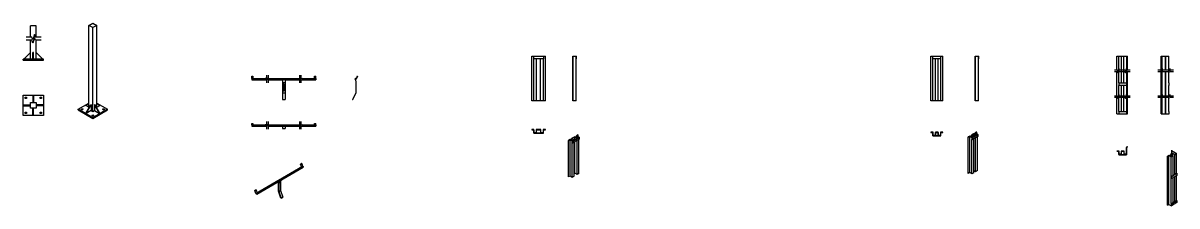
# Model space of a CAD drawing. Header units: millimetres. Extents: x -41309 to -3242, y -25128 to 43.
# Drawn here: x -39370 to -22477, y -21797 to -19130 of the extents above; entities that cross this region are included whole.
import ezdxf

# ---------------------------------------------------------------- set-up
doc = ezdxf.new("R2010")
doc.units = ezdxf.units.MM
for name, color, linetype in [('1', 1, 'Continuous'), ('3', 3, 'Continuous'), ('4', 4, 'Continuous'), ('5', 5, 'Continuous'), ('6', 6, 'Continuous')]:
    doc.layers.add(name, color=color, linetype=linetype)

msp = doc.modelspace()

# ---------------------------------------------------------------- linework, layer by layer
at = {"layer": '1'}
for points in [[(-39103, -19337), (-39186, -19337), (-39201, -19297), (-39229, -19376), (-39244, -19337), (-39327, -19337)], [(-39103, -19381), (-39186, -19381), (-39201, -19342), (-39229, -19421), (-39244, -19381), (-39327, -19381)], [(-35805, -19889), (-35805, -19931), (-35824, -19938), (-35785, -19953), (-35805, -19960), (-35805, -20002)], [(-35782, -19889), (-35782, -19931), (-35802, -19938), (-35763, -19953), (-35782, -19960), (-35782, -20002)], [(-35324, -19889), (-35324, -19931), (-35305, -19938), (-35344, -19953), (-35324, -19960), (-35324, -20002)], [(-35302, -19889), (-35302, -19931), (-35282, -19938), (-35322, -19953), (-35302, -19960), (-35302, -20002)], [(-23392, -19813), (-23351, -19813), (-23343, -19832), (-23329, -19793), (-23322, -19813), (-23238, -19813), (-23231, -19832), (-23217, -19793), (-23210, -19813), (-23161, -19813)], [(-23392, -19835), (-23351, -19835), (-23343, -19855), (-23329, -19815), (-23322, -19835), (-23238, -19835), (-23231, -19855), (-23217, -19815), (-23210, -19835), (-23161, -19835)], [(-22756, -19813), (-22715, -19813), (-22707, -19832), (-22693, -19793), (-22686, -19813), (-22602, -19813), (-22595, -19832), (-22581, -19793), (-22574, -19813), (-22525, -19813)], [(-22756, -19835), (-22715, -19835), (-22707, -19855), (-22693, -19815), (-22686, -19835), (-22602, -19835), (-22595, -19855), (-22581, -19815), (-22574, -19835), (-22525, -19835)], [(-23392, -20190), (-23351, -20190), (-23343, -20210), (-23329, -20171), (-23322, -20190), (-23238, -20190), (-23231, -20210), (-23217, -20171), (-23210, -20190), (-23161, -20190)], [(-23392, -20213), (-23351, -20213), (-23343, -20232), (-23329, -20193), (-23322, -20213), (-23238, -20213), (-23231, -20232), (-23217, -20193), (-23210, -20213), (-23161, -20213)], [(-22756, -20190), (-22715, -20190), (-22707, -20210), (-22693, -20171), (-22686, -20190), (-22602, -20190), (-22595, -20210), (-22581, -20171), (-22574, -20190), (-22525, -20190)], [(-22756, -20213), (-22715, -20213), (-22707, -20232), (-22693, -20193), (-22686, -20213), (-22602, -20213), (-22595, -20232), (-22581, -20193), (-22574, -20213), (-22525, -20213)], [(-35805, -20566), (-35805, -20608), (-35824, -20615), (-35785, -20629), (-35805, -20636), (-35805, -20678)], [(-35782, -20566), (-35782, -20608), (-35802, -20615), (-35763, -20629), (-35782, -20636), (-35782, -20678)], [(-35324, -20566), (-35324, -20608), (-35305, -20615), (-35344, -20629), (-35324, -20636), (-35324, -20678)], [(-35302, -20566), (-35302, -20608), (-35282, -20615), (-35322, -20629), (-35302, -20636), (-35302, -20678)]]:
    msp.add_lwpolyline(points, dxfattribs=at)
at = {"layer": '3', "extrusion": (0, 1, 0)}
for p, q in [((-36023, -19903), (-36004, -19903)), ((-36023, -19937), (-36023, -19903)), ((-36004, -19903), (-36004, -19937)), ((-35102, -19937), (-35102, -19903)), ((-35102, -19903), (-35083, -19903)), ((-35083, -19937), (-35083, -19903)), ((-34478, -19903), (-34495, -19941)), ((-34473, -19905), (-34494, -19950)), ((-34478, -19903), (-34473, -19905)), ((-35572, -19956), (-35572, -20246)), ((-35572, -19996), (-35534, -19996)), ((-35534, -19956), (-35534, -20246)), ((-34503, -19956), (-34498, -19996)), ((-34493, -19996), (-34499, -19955)), ((-34498, -19996), (-34498, -20146)), ((-34493, -20146), (-34493, -19996)), ((-35572, -20146), (-35534, -20146)), ((-35572, -20244), (-35534, -20244)), ((-35572, -20246), (-35534, -20246)), ((-34498, -20146), (-34545, -20244)), ((-34545, -20244), (-34541, -20246)), ((-34541, -20246), (-34493, -20146))]:
    msp.add_line(p, q, dxfattribs=at)
at = {"layer": '3'}
for p, q in [((-35534, -19956), (-35572, -19956)), ((-36023, -20594), (-36004, -20594)), ((-36023, -20615), (-36023, -20594)), ((-36023, -20598), (-36004, -20598)), ((-36004, -20594), (-36004, -20615)), ((-35102, -20615), (-35102, -20594)), ((-35102, -20594), (-35083, -20594)), ((-35102, -20598), (-35083, -20598)), ((-35083, -20615), (-35083, -20594)), ((-36004, -20615), (-36023, -20615)), ((-35572, -20633), (-35572, -20666)), ((-35572, -20666), (-35534, -20666)), ((-35534, -20633), (-35534, -20666)), ((-35102, -20615), (-35083, -20615))]:
    msp.add_line(p, q, dxfattribs=at)
at = {"layer": '3', "extrusion": (-5.55112e-17, 0.816497, 0.57735)}
for p, q in [((-35959, -21610), (-35279, -21217)), ((-35950, -21626), (-35269, -21233)), ((-35308, -21187), (-35294, -21180)), ((-35305, -21188), (-35308, -21187)), ((-35295, -21227), (-35308, -21187)), ((-35305, -21188), (-35291, -21180)), ((-35293, -21225), (-35305, -21188)), ((-35291, -21180), (-35294, -21180)), ((-35291, -21180), (-35279, -21217)), ((-35629, -21463), (-35626, -21439)), ((-35622, -21437), (-35626, -21465)), ((-35626, -21465), (-35599, -21449)), ((-35595, -21422), (-35599, -21449)), ((-35599, -21449), (-35599, -21572)), ((-35975, -21573), (-35962, -21565)), ((-35972, -21573), (-35975, -21573)), ((-35961, -21618), (-35975, -21573)), ((-35972, -21573), (-35958, -21565)), ((-35960, -21610), (-35972, -21573)), ((-35958, -21565), (-35962, -21565)), ((-35958, -21565), (-35946, -21602)), ((-35629, -21585), (-35629, -21463)), ((-35595, -21687), (-35629, -21585)), ((-35626, -21465), (-35626, -21587)), ((-35626, -21587), (-35599, -21572)), ((-35626, -21587), (-35592, -21687)), ((-35599, -21572), (-35565, -21671)), ((-35592, -21687), (-35595, -21687)), ((-35592, -21687), (-35565, -21671))]:
    msp.add_line(p, q, dxfattribs=at)
at = {"layer": '3'}
for points in [[(-35561, -20113), (-35561, -20028)], [(-35546, -20028), (-35546, -20113)]]:
    msp.add_lwpolyline(points, dxfattribs=at)
for centre in [(-39330, -20220), (-39110, -20220), (-39330, -20440), (-39110, -20440)]:
    msp.add_circle(centre, 11.5, dxfattribs=at)
for centre, radius, start, end in [((-35553, -20028), 7.5, 0, 180), ((-34502, -19946), 9.52, 35.6988, 335.7162), ((-35553, -20113), 7.5, 180, 0)]:
    msp.add_arc(centre, radius, start, end, dxfattribs=at)
for centre, major_axis in [((-38504, -20388), (-11.5, 0)), ((-38193, -20388), (11.5, 0)), ((-38348, -20477), (-11.5, 0))]:
    msp.add_ellipse(centre, major_axis=major_axis, ratio=0.57735, start_param=-5.497787, end_param=0.785398, dxfattribs=at)
at = {"layer": '3', "extrusion": (-2.56293e-17, -5.55112e-17, -1)}
for centre in [(-38504, -20398), (-38193, -20398), (-38348, -20488)]:
    msp.add_ellipse(centre, major_axis=(11.5, 0), ratio=0.57735, start_param=-2.2455, end_param=-0.896092, dxfattribs=at)
at = {"layer": '3', "extrusion": (2.81007e-16, 2.90437e-16, -1)}
msp.add_ellipse((-35274, -21225), major_axis=(-4.76, 8.25), ratio=0.57735, start_param=0, end_param=3.141593, dxfattribs=at)
at = {"layer": '3', "extrusion": (2.25496e-16, 3.86585e-16, -1)}
msp.add_ellipse((-35954, -21618), major_axis=(-4.76, 8.25), ratio=0.57735, start_param=-0.162336, end_param=5.073955, dxfattribs=at)
at = {"layer": '4', "extrusion": (0, 1, 0)}
for p, q in [((-39360, -19657), (-39260, -19557)), ((-39225, -19657), (-39225, -19557)), ((-39215, -19557), (-39225, -19557)), ((-39215, -19657), (-39215, -19557)), ((-39080, -19657), (-39180, -19557)), ((-31923, -19614), (-31893, -19614)), ((-31923, -20264), (-31923, -19614)), ((-31893, -20264), (-31893, -19652)), ((-31853, -20264), (-31853, -19652)), ((-31793, -20264), (-31793, -19652)), ((-31753, -19614), (-31723, -19614)), ((-31753, -20264), (-31753, -19652)), ((-31723, -20264), (-31723, -19614)), ((-31320, -19614), (-31272, -19614)), ((-31320, -20264), (-31320, -19614)), ((-31317, -20264), (-31317, -19614)), ((-31272, -20264), (-31272, -19652)), ((-26080, -19614), (-26050, -19614)), ((-26080, -20264), (-26080, -19614)), ((-26050, -20264), (-26050, -19652)), ((-26010, -20264), (-26010, -19652)), ((-25975, -20264), (-25975, -19652)), ((-25935, -19614), (-25905, -19614)), ((-25935, -20264), (-25935, -19652)), ((-25905, -20264), (-25905, -19614)), ((-25431, -19614), (-25383, -19614)), ((-25431, -20264), (-25431, -19614)), ((-25428, -20264), (-25428, -19614)), ((-25383, -20264), (-25383, -19652)), ((-23359, -19614), (-23203, -19614)), ((-23359, -19813), (-23359, -19614)), ((-23329, -19794), (-23329, -19614)), ((-23289, -20002), (-23289, -19614)), ((-23254, -20002), (-23254, -19614)), ((-23214, -19614), (-23214, -19802)), ((-23203, -19813), (-23203, -19614)), ((-22707, -19614), (-22594, -19614)), ((-22707, -19831), (-22707, -19614)), ((-22695, -19799), (-22695, -19614)), ((-22642, -19813), (-22642, -19614)), ((-22639, -19813), (-22639, -19614)), ((-22594, -19828), (-22594, -19614)), ((-23359, -20190), (-23359, -19835)), ((-23329, -20002), (-23329, -19816)), ((-23214, -19824), (-23214, -20002)), ((-23203, -20190), (-23203, -19835)), ((-22707, -20208), (-22707, -19853)), ((-22695, -20176), (-22695, -19821)), ((-22642, -20190), (-22642, -19835)), ((-22639, -20190), (-22639, -19835)), ((-22594, -20002), (-22594, -19851)), ((-36023, -19937), (-35821, -19937)), ((-36023, -19956), (-35794, -19956)), ((-35798, -19937), (-35308, -19937)), ((-35772, -19956), (-35572, -19956)), ((-35534, -19956), (-35335, -19956)), ((-35313, -19956), (-35083, -19956)), ((-35286, -19937), (-35083, -19937)), ((-23329, -20172), (-23329, -20040)), ((-23289, -20190), (-23289, -20040)), ((-23254, -20190), (-23254, -20040)), ((-23214, -20040), (-23214, -20180)), ((-22594, -20206), (-22594, -20040)), ((-31723, -20264), (-31923, -20264)), ((-31272, -20264), (-31320, -20264)), ((-25905, -20264), (-26080, -20264)), ((-25383, -20264), (-25431, -20264)), ((-23359, -20456), (-23359, -20213)), ((-23329, -20418), (-23329, -20194)), ((-23289, -20418), (-23289, -20213)), ((-23254, -20418), (-23254, -20213)), ((-23214, -20202), (-23214, -20418)), ((-23203, -20456), (-23203, -20213)), ((-22707, -20456), (-22707, -20230)), ((-22695, -20456), (-22695, -20199)), ((-22642, -20456), (-22642, -20213)), ((-22639, -20456), (-22639, -20213)), ((-22594, -20418), (-22594, -20228)), ((-23359, -20456), (-23329, -20456)), ((-23214, -20456), (-23203, -20456)), ((-22707, -20456), (-22594, -20456))]:
    msp.add_line(p, q, dxfattribs=at)
at = {"layer": '4'}
for p, q in [((-36023, -19937), (-36023, -19956)), ((-35083, -19937), (-35083, -19956)), ((-39225, -20190), (-39225, -20290)), ((-39215, -20190), (-39225, -20190)), ((-39215, -20190), (-39215, -20290)), ((-39360, -20325), (-39260, -20325)), ((-39360, -20325), (-39360, -20335)), ((-39360, -20335), (-39260, -20335)), ((-39225, -20470), (-39225, -20370)), ((-39215, -20470), (-39215, -20370)), ((-39080, -20325), (-39180, -20325)), ((-39080, -20335), (-39180, -20335)), ((-39080, -20325), (-39080, -20335)), ((-39215, -20470), (-39225, -20470)), ((-36023, -20615), (-36023, -20633)), ((-36023, -20633), (-35794, -20633)), ((-36004, -20613), (-35821, -20613)), ((-35798, -20613), (-35308, -20613)), ((-35772, -20633), (-35335, -20633)), ((-35313, -20633), (-35083, -20633)), ((-35286, -20613), (-35102, -20613)), ((-35083, -20615), (-35083, -20633)), ((-31923, -20684), (-31923, -20687)), ((-31890, -20684), (-31923, -20684)), ((-31923, -20687), (-31893, -20687)), ((-31893, -20687), (-31893, -20732)), ((-31890, -20729), (-31890, -20684)), ((-31857, -20729), (-31890, -20729)), ((-31857, -20684), (-31857, -20729)), ((-31790, -20684), (-31857, -20684)), ((-31853, -20687), (-31793, -20687)), ((-31853, -20732), (-31853, -20687)), ((-31793, -20687), (-31793, -20732)), ((-31790, -20729), (-31790, -20684)), ((-31757, -20729), (-31790, -20729)), ((-31757, -20684), (-31757, -20729)), ((-31723, -20684), (-31757, -20684)), ((-31753, -20687), (-31723, -20687)), ((-31753, -20732), (-31753, -20687)), ((-31723, -20687), (-31723, -20684)), ((-26080, -20723), (-26080, -20727)), ((-26047, -20723), (-26080, -20723)), ((-26080, -20727), (-26050, -20727)), ((-26050, -20772), (-26050, -20727)), ((-26047, -20768), (-26047, -20723)), ((-26013, -20768), (-26047, -20768)), ((-26013, -20723), (-26013, -20768)), ((-25972, -20723), (-26013, -20723)), ((-26010, -20727), (-25975, -20727)), ((-26010, -20772), (-26010, -20727)), ((-25975, -20727), (-25975, -20772)), ((-25972, -20768), (-25972, -20723)), ((-25938, -20768), (-25972, -20768)), ((-25938, -20723), (-25938, -20768)), ((-25905, -20723), (-25938, -20723)), ((-25935, -20772), (-25935, -20727)), ((-25935, -20727), (-25905, -20727)), ((-25905, -20727), (-25905, -20723)), ((-23205, -20933), (-23217, -20945)), ((-23217, -20945), (-23217, -21043)), ((-23214, -20946), (-23203, -20935)), ((-23214, -21046), (-23214, -20946)), ((-23203, -20935), (-23205, -20933)), ((-23359, -20998), (-23359, -21001)), ((-23325, -20998), (-23359, -20998)), ((-23359, -21001), (-23329, -21001)), ((-23329, -21046), (-23329, -21001)), ((-23325, -21043), (-23325, -20998)), ((-23292, -21043), (-23325, -21043)), ((-23292, -20998), (-23292, -21043)), ((-23250, -20998), (-23292, -20998)), ((-23289, -21001), (-23254, -21001)), ((-23289, -21046), (-23289, -21001)), ((-23254, -21001), (-23254, -21046)), ((-23250, -21043), (-23250, -20998)), ((-23217, -21043), (-23250, -21043))]:
    msp.add_line(p, q, dxfattribs=at)
at = {"layer": '4', "extrusion": (-5.55112e-17, 0.816497, 0.57735)}
for p, q in [((-38451, -20332), (-38405, -20306)), ((-38451, -20443), (-38380, -20320)), ((-38405, -20359), (-38451, -20332)), ((-38444, -20447), (-38373, -20324)), ((-38373, -20406), (-38444, -20447)), ((-38380, -20320), (-38373, -20324)), ((-38373, -20324), (-38373, -20406)), ((-38317, -20320), (-38324, -20324)), ((-38253, -20447), (-38324, -20324)), ((-38324, -20324), (-38324, -20406)), ((-38324, -20406), (-38253, -20447)), ((-38246, -20443), (-38317, -20320)), ((-38246, -20332), (-38292, -20306)), ((-38292, -20359), (-38246, -20332)), ((-38451, -20443), (-38444, -20447)), ((-38246, -20443), (-38253, -20447)), ((-31244, -20761), (-31268, -20775)), ((-31268, -20775), (-31236, -20793)), ((-31268, -20802), (-31268, -20775)), ((-31263, -20775), (-31242, -20763)), ((-31232, -20793), (-31263, -20775)), ((-31242, -20763), (-31244, -20761)), ((-31242, -20787), (-31242, -20763)), ((-25457, -20748), (-25487, -20765)), ((-25487, -20765), (-25455, -20783)), ((-25487, -20792), (-25487, -20765)), ((-25482, -20765), (-25457, -20751)), ((-25450, -20783), (-25482, -20765)), ((-25426, -20766), (-25457, -20748)), ((-25457, -20779), (-25457, -20751)), ((-25457, -20751), (-25426, -20769)), ((-25410, -20721), (-25434, -20734)), ((-25434, -20734), (-25402, -20753)), ((-25434, -20762), (-25434, -20734)), ((-25429, -20734), (-25408, -20722)), ((-25397, -20753), (-25429, -20734)), ((-25402, -20753), (-25426, -20766)), ((-25408, -20722), (-25410, -20721)), ((-25408, -20747), (-25408, -20722)), ((-31362, -20829), (-31386, -20843)), ((-31386, -20843), (-31384, -20844)), ((-31386, -21374), (-31386, -20843)), ((-31384, -20844), (-31362, -20832)), ((-31384, -21375), (-31384, -20844)), ((-31331, -20848), (-31362, -20829)), ((-31362, -20832), (-31331, -20850)), ((-31362, -21363), (-31362, -20832)), ((-31292, -20789), (-31339, -20816)), ((-31339, -20816), (-31307, -20834)), ((-31339, -20843), (-31339, -20816)), ((-31334, -20816), (-31292, -20791)), ((-31302, -20834), (-31334, -20816)), ((-31307, -20834), (-31331, -20848)), ((-31331, -21381), (-31331, -20881)), ((-31302, -21365), (-31302, -20869)), ((-31260, -20807), (-31292, -20789)), ((-31292, -20791), (-31260, -20810)), ((-31292, -20828), (-31292, -20791)), ((-31292, -21322), (-31292, -20863)), ((-31236, -20793), (-31260, -20807)), ((-31260, -21340), (-31260, -20845)), ((-31232, -21324), (-31232, -20828)), ((-25510, -20779), (-25534, -20792)), ((-25534, -20792), (-25532, -20794)), ((-25534, -21323), (-25534, -20792)), ((-25532, -20794), (-25510, -20781)), ((-25532, -21324), (-25532, -20794)), ((-25479, -20797), (-25510, -20779)), ((-25510, -20781), (-25479, -20800)), ((-25510, -21312), (-25510, -20781)), ((-25455, -20783), (-25479, -20797)), ((-25479, -21330), (-25479, -20831)), ((-25450, -21314), (-25450, -20818)), ((-25426, -21300), (-25426, -20804)), ((-25397, -21283), (-25397, -20788)), ((-22594, -21061), (-22617, -21074)), ((-22617, -21074), (-22615, -21076)), ((-22617, -21788), (-22617, -21074)), ((-22615, -21076), (-22594, -21063)), ((-22615, -21789), (-22615, -21076)), ((-22562, -21079), (-22594, -21061)), ((-22594, -21063), (-22562, -21082)), ((-22594, -21777), (-22594, -21063)), ((-22541, -21030), (-22570, -21047)), ((-22570, -21047), (-22538, -21065)), ((-22570, -21074), (-22570, -21047)), ((-22565, -21047), (-22541, -21033)), ((-22534, -21065), (-22565, -21047)), ((-22538, -21065), (-22562, -21079)), ((-22562, -21082), (-22534, -21065)), ((-22562, -21367), (-22562, -21082)), ((-22554, -21038), (-22554, -20985)), ((-22551, -20985), (-22554, -20985)), ((-22554, -20995), (-22485, -21035)), ((-22551, -20994), (-22551, -20985)), ((-22481, -21035), (-22551, -20994)), ((-22509, -21048), (-22541, -21030)), ((-22541, -21033), (-22509, -21051)), ((-22541, -21061), (-22541, -21033)), ((-22534, -21350), (-22534, -21065)), ((-22485, -21035), (-22509, -21048)), ((-22509, -21051), (-22481, -21035)), ((-22509, -21336), (-22509, -21051)), ((-22481, -21320), (-22481, -21035)), ((-25397, -21283), (-25426, -21300)), ((-31384, -21375), (-31386, -21374)), ((-31362, -21363), (-31384, -21375)), ((-31331, -21381), (-31362, -21363)), ((-31302, -21365), (-31331, -21381)), ((-31292, -21322), (-31302, -21328)), ((-31260, -21340), (-31292, -21322)), ((-31232, -21324), (-31260, -21340)), ((-25532, -21324), (-25534, -21323)), ((-25510, -21312), (-25532, -21324)), ((-25479, -21330), (-25510, -21312)), ((-25450, -21314), (-25479, -21330)), ((-25426, -21300), (-25450, -21285)), ((-22562, -21764), (-22562, -21398)), ((-22534, -21748), (-22534, -21385)), ((-22509, -21734), (-22509, -21371)), ((-22481, -21717), (-22481, -21355)), ((-22617, -21788), (-22615, -21789)), ((-22615, -21789), (-22594, -21777)), ((-22594, -21777), (-22559, -21797))]:
    msp.add_line(p, q, dxfattribs=at)
at = {"layer": '5', "extrusion": (0, 1, 0)}
for p, q in [((-39180, -19171), (-39260, -19171)), ((-39260, -19337), (-39260, -19171)), ((-39180, -19337), (-39180, -19171)), ((-39260, -19657), (-39260, -19381)), ((-39180, -19657), (-39180, -19381)), ((-31267, -19652), (-31272, -19652)), ((-31267, -19652), (-31267, -19614)), ((-25935, -19652), (-26050, -19652)), ((-25378, -19652), (-25383, -19652)), ((-25378, -19652), (-25378, -19614)), ((-23329, -20002), (-23214, -20002)), ((-23214, -20040), (-23329, -20040)), ((-22589, -20002), (-22594, -20002)), ((-22589, -20040), (-22594, -20040)), ((-22589, -20040), (-22589, -20002)), ((-23329, -20418), (-23214, -20418)), ((-22589, -20418), (-22594, -20418)), ((-22589, -20456), (-22589, -20418))]:
    msp.add_line(p, q, dxfattribs=at)
at = {"layer": '5', "extrusion": (-5.55112e-17, 0.816497, 0.57735)}
for p, q in [((-38405, -19163), (-38348, -19130)), ((-38405, -20363), (-38405, -19163)), ((-38348, -19195), (-38405, -19163)), ((-38348, -19130), (-38292, -19163)), ((-38292, -19163), (-38348, -19195)), ((-38348, -20420), (-38348, -19195)), ((-38292, -20363), (-38292, -19163)), ((-38373, -20406), (-38348, -20420)), ((-38348, -20420), (-38324, -20406)), ((-25479, -20800), (-25397, -20753)), ((-25475, -20802), (-25394, -20755)), ((-25394, -20755), (-25394, -20786)), ((-31331, -20850), (-31232, -20793)), ((-31331, -20881), (-31331, -20850)), ((-31327, -20883), (-31331, -20881)), ((-31327, -20852), (-31228, -20795)), ((-31228, -20826), (-31327, -20883)), ((-31327, -20883), (-31327, -20852)), ((-31228, -20795), (-31228, -20826)), ((-25475, -20833), (-25479, -20831)), ((-25394, -20786), (-25475, -20833)), ((-25475, -20833), (-25475, -20802)), ((-22562, -21367), (-22481, -21320)), ((-22559, -21368), (-22562, -21367)), ((-22559, -21400), (-22562, -21398)), ((-22559, -21368), (-22477, -21322)), ((-22477, -21353), (-22559, -21400)), ((-22559, -21400), (-22559, -21368)), ((-22477, -21322), (-22481, -21320)), ((-22477, -21322), (-22477, -21353)), ((-22562, -21764), (-22481, -21717)), ((-22559, -21766), (-22562, -21764)), ((-22559, -21766), (-22477, -21719)), ((-22477, -21750), (-22559, -21797)), ((-22559, -21797), (-22559, -21766)), ((-22477, -21719), (-22481, -21717)), ((-22477, -21719), (-22477, -21750))]:
    msp.add_line(p, q, dxfattribs=at)
at = {"layer": '5'}
for p, q in [((-31272, -19652), (-31272, -19614)), ((-31272, -19614), (-31267, -19614)), ((-26050, -19652), (-26050, -19614)), ((-26050, -19614), (-25935, -19614)), ((-25935, -19652), (-25935, -19614)), ((-25383, -19652), (-25383, -19614)), ((-25383, -19614), (-25378, -19614)), ((-23329, -20002), (-23329, -20040)), ((-23214, -20002), (-23214, -20040)), ((-22594, -20002), (-22594, -20040)), ((-39260, -20290), (-39180, -20290)), ((-39260, -20370), (-39260, -20290)), ((-39180, -20370), (-39260, -20370)), ((-39180, -20290), (-39180, -20370)), ((-23329, -20418), (-23329, -20456)), ((-23214, -20418), (-23214, -20456)), ((-22594, -20418), (-22594, -20456)), ((-23329, -20456), (-23214, -20456)), ((-22594, -20456), (-22589, -20456)), ((-31893, -20737), (-31893, -20732)), ((-31893, -20732), (-31753, -20732)), ((-31893, -20737), (-31753, -20737)), ((-31753, -20737), (-31753, -20732)), ((-26050, -20772), (-25935, -20772)), ((-26050, -20776), (-26050, -20772)), ((-26050, -20776), (-25935, -20776)), ((-25935, -20776), (-25935, -20772)), ((-25397, -20753), (-25394, -20755)), ((-31331, -20850), (-31327, -20852)), ((-31232, -20793), (-31228, -20795)), ((-25475, -20802), (-25479, -20800)), ((-25479, -20800), (-25479, -20831)), ((-23329, -21046), (-23214, -21046)), ((-23329, -21046), (-23329, -21051)), ((-23329, -21051), (-23214, -21051)), ((-23214, -21046), (-23214, -21051)), ((-22562, -21398), (-22562, -21367)), ((-22562, -21764), (-22562, -21795))]:
    msp.add_line(p, q, dxfattribs=at)
msp.add_lwpolyline([(-31893, -19614), (-31753, -19614), (-31753, -19652), (-31893, -19652)], close=True, dxfattribs=at)
at = {"layer": '6', "extrusion": (0, 1, 0)}
for p, q in [((-39370, -19670), (-39370, -19657)), ((-39070, -19657), (-39370, -19657)), ((-39370, -19670), (-39070, -19670)), ((-39070, -19670), (-39070, -19657))]:
    msp.add_line(p, q, dxfattribs=at)
at = {"layer": '6'}
for p, q in [((-39370, -20180), (-39070, -20180)), ((-39370, -20480), (-39370, -20180)), ((-39070, -20180), (-39070, -20480)), ((-39070, -20480), (-39370, -20480))]:
    msp.add_line(p, q, dxfattribs=at)
at = {"layer": '6', "extrusion": (-5.55112e-17, 0.816497, 0.57735)}
for p, q in [((-38561, -20388), (-38405, -20298)), ((-38561, -20398), (-38561, -20388)), ((-38348, -20510), (-38561, -20388)), ((-38561, -20398), (-38348, -20520)), ((-38136, -20388), (-38348, -20510)), ((-38348, -20520), (-38136, -20398)), ((-38292, -20298), (-38136, -20388)), ((-38136, -20398), (-38136, -20388)), ((-38348, -20520), (-38348, -20510))]:
    msp.add_line(p, q, dxfattribs=at)

doc.saveas('drawing.dxf')
